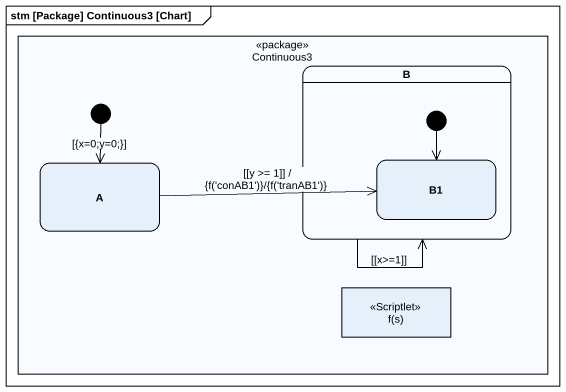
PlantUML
@startuml
mainframe stm [Package] Continuous3 [Chart]
hide empty description
state Continuous3 <<package>> {
  state B {
    state B1
    [*] --> B1
  }
  state A
  state "f(s)" as f_s <<Scriptlet>>
  [*] --> A : [{x=0;y=0;}]
}
B --> B : ~[~[x>=1]]
A -right-> B1 : ~[~[y >= 1]] / {f('conAB1')}/{f('tranAB1')}
@enduml
